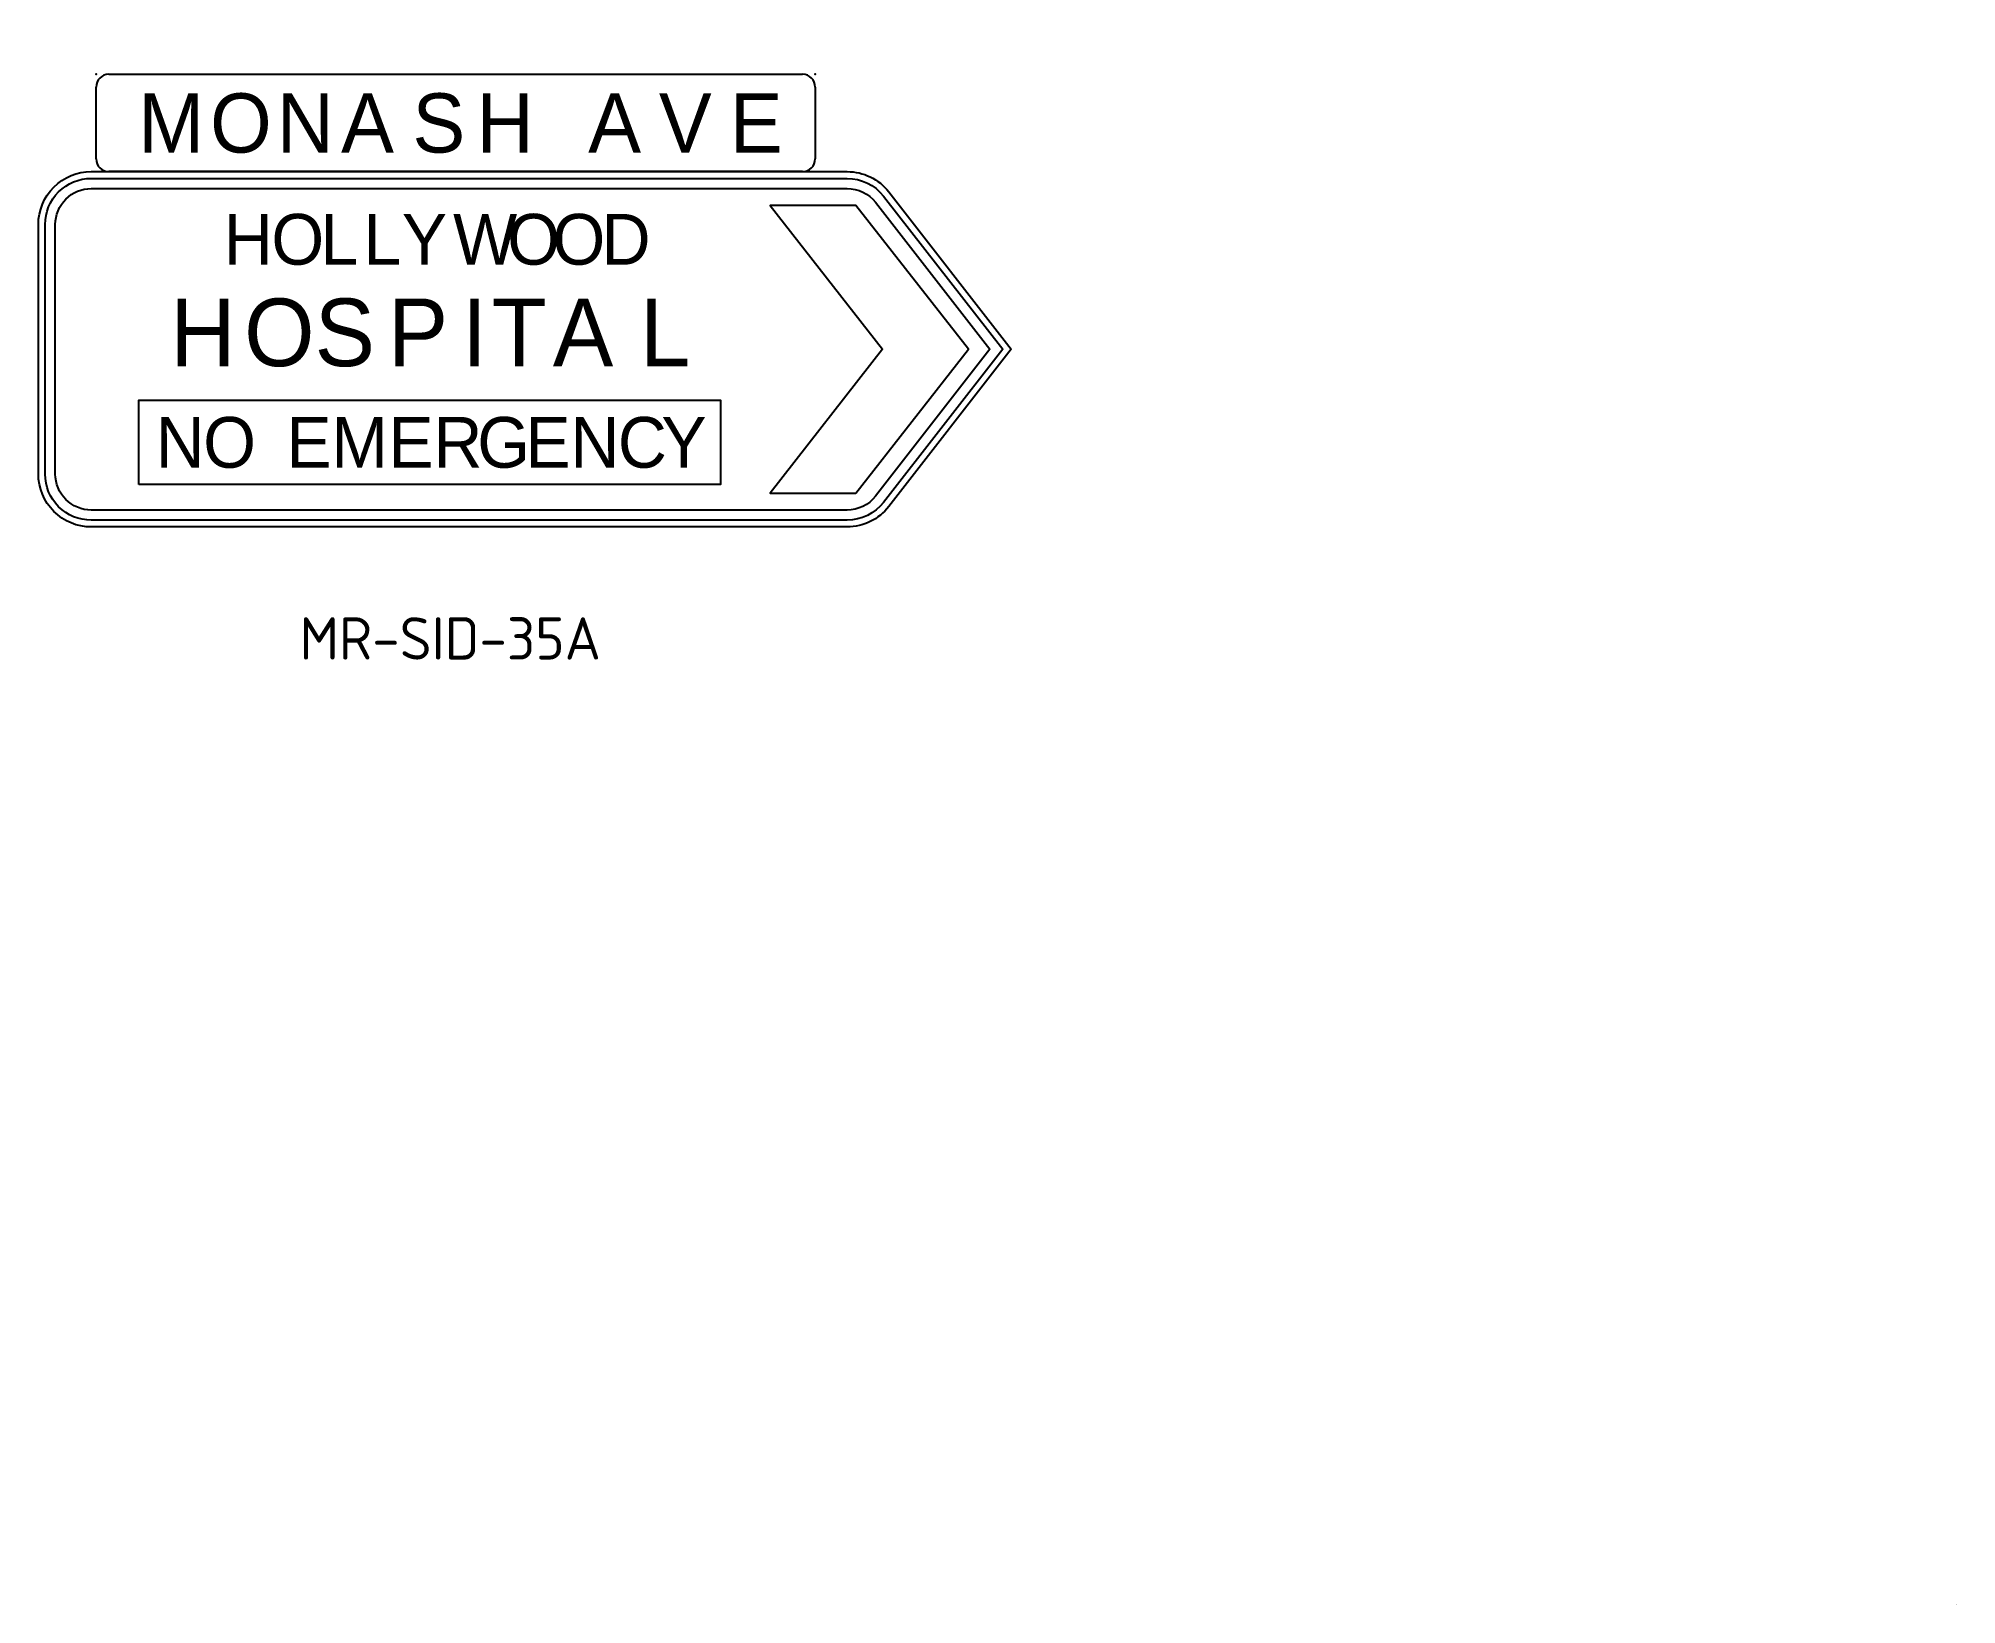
# Model space of a CAD drawing. Extents: x 133 to 359, y 73 to 258.
import ezdxf

# ---------------------------------------------------------------- set-up
doc = ezdxf.new("R2010")
doc.units = 0
for name, color, linetype in [('L25', 1, 'CONTINUOUS'), ('L35', 3, 'CONTINUOUS'), ('T25', 1, 'CONTINUOUS'), ('TBLK18', 4, 'CONTINUOUS')]:
    doc.layers.add(name, color=color, linetype=linetype)
doc.styles.add('DSERIES', font='Dseries.shx')
doc.styles.add('ESERIES', font='Eseries.shx')
doc.styles.add('ISO', font='iso3098b.shx')

# ---------------------------------------------------------------- blocks, each defined once
blk = doc.blocks.new('BLK8')
at = {"layer": 'L35', "style": 'DSERIES'}
for s, p in [('E', (0, 0)), ('M', (5.32, 0)), ('E', (12.08, 0)), ('R', (17.4, 0)), ('G', (22.57, 0)), ('E', (28.25, 0)), ('N', (33.58, 0)), ('C', (39.19, 0)), ('Y', (44.33, 0))]:
    blk.add_text(s, height=6, dxfattribs=at).set_placement(p)
blk = doc.blocks.new('BLK7')
at = {"layer": 'L35', "style": 'DSERIES'}
for s, p in [('N', (0, 0)), ('O', (5.62, 0))]:
    blk.add_text(s, height=6, dxfattribs=at).set_placement(p)
blk = doc.blocks.new('BLK10')
at = {"layer": 'L35'}
blk.add_lwpolyline([(0, 0), (0, 10), (68.77, 10), (68.77, 0)], close=True, dxfattribs=at)
for name, p in [('BLK7', (2, 2)), ('BLK8', (17.44, 2))]:
    blk.add_blockref(name, p, dxfattribs=at)

msp = doc.modelspace()

# ---------------------------------------------------------------- hatches: boundary and pattern name
at = {"layer": 'TBLK18', "linetype": 'Continuous', "lineweight": 0}
h = msp.add_hatch(color=256, dxfattribs=at)
edge = h.paths.add_edge_path()
edge.add_spline(control_points=[(359.34, 73.22), (359.34, 73.22), (359.34, 73.22), (359.34, 73.21), (359.34, 73.21), (359.34, 73.2), (359.34, 73.2), (359.34, 73.19), (359.34, 73.19), (359.34, 73.18), (359.34, 73.18), (359.34, 73.17), (359.34, 73.16), (359.34, 73.16), (359.34, 73.15), (359.34, 73.15), (359.34, 73.14), (359.34, 73.14), (359.35, 73.14), (359.35, 73.14), (359.35, 73.14), (359.36, 73.13), (359.36, 73.13), (359.36, 73.13), (359.37, 73.13), (359.37, 73.13), (359.38, 73.13), (359.38, 73.13), (359.38, 73.13), (359.39, 73.13), (359.39, 73.13), (359.39, 73.13), (359.4, 73.13), (359.41, 73.13), (359.4, 73.13), (359.39, 73.14), (359.39, 73.14), (359.38, 73.15), (359.38, 73.16), (359.38, 73.16), (359.37, 73.17), (359.37, 73.17), (359.36, 73.18), (359.36, 73.19), (359.36, 73.19), (359.35, 73.2), (359.35, 73.21), (359.35, 73.21), (359.35, 73.22), (359.35, 73.22), (359.34, 73.22)], knot_values=[0, 0, 0, 0, 0.054791, 0.109654, 0.164445, 0.219309, 0.2741, 0.328964, 0.383755, 0.438619, 0.49341, 0.548273, 0.603065, 0.657928, 0.71272, 0.767583, 0.822422, 0.877285, 0.915081, 0.952877, 0.990673, 1.02841, 1.066205, 1.103978, 1.141774, 1.179511, 1.217306, 1.255102, 1.292898, 1.330635, 1.368431, 1.406164, 1.44396, 1.481697, 1.557116, 1.631571, 1.705158, 1.777977, 1.850139, 1.921715, 1.992768, 2.063376, 2.133612, 2.203535, 2.273205, 2.342659, 2.411987, 2.481144, 2.550218, 2.619224, 2.619224, 2.619224, 2.619224], degree=3, periodic=0)
h = msp.add_hatch(color=256, dxfattribs=at)
edge = h.paths.add_edge_path()
edge.add_spline(control_points=[(359.34, 73.22), (359.34, 73.22), (359.34, 73.22), (359.34, 73.21), (359.34, 73.21), (359.34, 73.2), (359.34, 73.2), (359.34, 73.19), (359.34, 73.19), (359.34, 73.18), (359.34, 73.18), (359.34, 73.17), (359.34, 73.16), (359.34, 73.16), (359.34, 73.15), (359.34, 73.15), (359.34, 73.14), (359.34, 73.14), (359.35, 73.14), (359.35, 73.14), (359.35, 73.14), (359.36, 73.13), (359.36, 73.13), (359.36, 73.13), (359.37, 73.13), (359.37, 73.13), (359.38, 73.13), (359.38, 73.13), (359.38, 73.13), (359.39, 73.13), (359.39, 73.13), (359.39, 73.13), (359.4, 73.13), (359.41, 73.13), (359.4, 73.13), (359.39, 73.14), (359.39, 73.14), (359.38, 73.15), (359.38, 73.16), (359.38, 73.16), (359.37, 73.17), (359.37, 73.17), (359.36, 73.18), (359.36, 73.19), (359.36, 73.19), (359.35, 73.2), (359.35, 73.21), (359.35, 73.21), (359.35, 73.22), (359.35, 73.22), (359.34, 73.22)], knot_values=[0, 0, 0, 0, 0.054791, 0.109654, 0.164445, 0.219309, 0.2741, 0.328964, 0.383755, 0.438619, 0.49341, 0.548273, 0.603065, 0.657928, 0.71272, 0.767583, 0.822422, 0.877285, 0.915081, 0.952877, 0.990673, 1.02841, 1.066205, 1.103978, 1.141774, 1.179511, 1.217306, 1.255102, 1.292898, 1.330635, 1.368431, 1.406164, 1.44396, 1.481697, 1.557116, 1.631571, 1.705158, 1.777977, 1.850139, 1.921715, 1.992768, 2.063376, 2.133612, 2.203535, 2.273205, 2.342659, 2.411987, 2.481144, 2.550218, 2.619224, 2.619224, 2.619224, 2.619224], degree=3, periodic=0)
h = msp.add_hatch(color=256, dxfattribs=at)
edge = h.paths.add_edge_path()
edge.add_spline(control_points=[(359.34, 73.22), (359.34, 73.22), (359.34, 73.22), (359.34, 73.21), (359.34, 73.21), (359.34, 73.2), (359.34, 73.2), (359.34, 73.19), (359.34, 73.19), (359.34, 73.18), (359.34, 73.18), (359.34, 73.17), (359.34, 73.16), (359.34, 73.16), (359.34, 73.15), (359.34, 73.15), (359.34, 73.14), (359.34, 73.14), (359.35, 73.14), (359.35, 73.14), (359.35, 73.14), (359.36, 73.13), (359.36, 73.13), (359.36, 73.13), (359.37, 73.13), (359.37, 73.13), (359.38, 73.13), (359.38, 73.13), (359.38, 73.13), (359.39, 73.13), (359.39, 73.13), (359.39, 73.13), (359.4, 73.13), (359.41, 73.13), (359.4, 73.13), (359.39, 73.14), (359.39, 73.14), (359.38, 73.15), (359.38, 73.16), (359.38, 73.16), (359.37, 73.17), (359.37, 73.17), (359.36, 73.18), (359.36, 73.19), (359.36, 73.19), (359.35, 73.2), (359.35, 73.21), (359.35, 73.21), (359.35, 73.22), (359.35, 73.22), (359.34, 73.22)], knot_values=[0, 0, 0, 0, 0.054791, 0.109654, 0.164445, 0.219309, 0.2741, 0.328964, 0.383755, 0.438619, 0.49341, 0.548273, 0.603065, 0.657928, 0.71272, 0.767583, 0.822422, 0.877285, 0.915081, 0.952877, 0.990673, 1.02841, 1.066205, 1.103978, 1.141774, 1.179511, 1.217306, 1.255102, 1.292898, 1.330635, 1.368431, 1.406164, 1.44396, 1.481697, 1.557116, 1.631571, 1.705158, 1.777977, 1.850139, 1.921715, 1.992768, 2.063376, 2.133612, 2.203535, 2.273205, 2.342659, 2.411987, 2.481144, 2.550218, 2.619224, 2.619224, 2.619224, 2.619224], degree=3, periodic=0)
h = msp.add_hatch(color=256, dxfattribs=at)
edge = h.paths.add_edge_path()
edge.add_spline(control_points=[(359.34, 73.22), (359.34, 73.22), (359.34, 73.22), (359.34, 73.21), (359.34, 73.21), (359.34, 73.2), (359.34, 73.2), (359.34, 73.19), (359.34, 73.19), (359.34, 73.18), (359.34, 73.18), (359.34, 73.17), (359.34, 73.16), (359.34, 73.16), (359.34, 73.15), (359.34, 73.15), (359.34, 73.14), (359.34, 73.14), (359.35, 73.14), (359.35, 73.14), (359.35, 73.14), (359.36, 73.13), (359.36, 73.13), (359.36, 73.13), (359.37, 73.13), (359.37, 73.13), (359.38, 73.13), (359.38, 73.13), (359.38, 73.13), (359.39, 73.13), (359.39, 73.13), (359.39, 73.13), (359.4, 73.13), (359.41, 73.13), (359.4, 73.13), (359.39, 73.14), (359.39, 73.14), (359.38, 73.15), (359.38, 73.16), (359.38, 73.16), (359.37, 73.17), (359.37, 73.17), (359.36, 73.18), (359.36, 73.19), (359.36, 73.19), (359.35, 73.2), (359.35, 73.21), (359.35, 73.21), (359.35, 73.22), (359.35, 73.22), (359.34, 73.22)], knot_values=[0, 0, 0, 0, 0.054791, 0.109654, 0.164445, 0.219309, 0.2741, 0.328964, 0.383755, 0.438619, 0.49341, 0.548273, 0.603065, 0.657928, 0.71272, 0.767583, 0.822422, 0.877285, 0.915081, 0.952877, 0.990673, 1.02841, 1.066205, 1.103978, 1.141774, 1.179511, 1.217306, 1.255102, 1.292898, 1.330635, 1.368431, 1.406164, 1.44396, 1.481697, 1.557116, 1.631571, 1.705158, 1.777977, 1.850139, 1.921715, 1.992768, 2.063376, 2.133612, 2.203535, 2.273205, 2.342659, 2.411987, 2.481144, 2.550218, 2.619224, 2.619224, 2.619224, 2.619224], degree=3, periodic=0)

# ---------------------------------------------------------------- linework, layer by layer
at = {"layer": 'L35'}
for p, q in [((140.99, 254, 0), (222.99, 254, 0)), ((139.49, 244, 0), (139.49, 252.5, 0)), ((224.49, 252.5, 0), (224.49, 244, 0)), ((222.99, 242.5, 0), (140.99, 242.5, 0))]:
    msp.add_line(p, q, dxfattribs=at)
at = {"layer": 'L35', "elevation": 0}
for points in [[(233.19, 202.91, -0.231251), (228.26, 200.5), (138.92, 200.5, -0.414214), (132.67, 206.75), (132.67, 236.25, -0.414214), (138.92, 242.5), (228.26, 242.5, -0.231251), (233.19, 240.1), (247.67, 221.5)], [(232.56, 203.41, -0.231251), (228.26, 201.3), (138.92, 201.3, -0.414214), (133.47, 206.75), (133.47, 236.25, -0.414214), (138.92, 241.7), (228.26, 241.7, -0.231251), (232.56, 239.6), (246.65, 221.5)], [(231.61, 204.14, -0.231251), (228.26, 202.5), (138.92, 202.5, -0.414214), (134.67, 206.75), (134.67, 236.25, -0.414214), (138.92, 240.5), (228.26, 240.5, -0.231251), (231.61, 238.87), (245.13, 221.5)]]:
    msp.add_lwpolyline(points, format="xyb", close=True, dxfattribs=at)
msp.add_lwpolyline([(229.31, 204.5), (242.59, 221.5), (229.31, 238.5), (219.16, 238.5), (232.44, 221.5), (219.16, 204.5)], close=True, dxfattribs=at)
at = {"layer": 'L35'}
for centre, start, end in [((140.99, 252.5, 0), 90, 180), ((222.99, 252.5, 0), 0, 90), ((140.99, 244, 0), 180, 270), ((222.99, 244, 0), 270, 0)]:
    msp.add_arc(centre, 1.5, start, end, dxfattribs=at)
at = {"layer": 'T25', "linetype": 'ByBlock'}
for p in [(139.49, 254, 0), (139.49, 254, 0), (224.49, 254, 0), (224.49, 254, 0)]:
    msp.add_point(p, dxfattribs=at)

# ---------------------------------------------------------------- block references
at = {"layer": 'L35'}
msp.add_blockref('BLK10', (144.53, 205.5, 0), dxfattribs=at)

# ---------------------------------------------------------------- texts
at = {"layer": 'L25', "color": 3, "insert": (144.26, 258.25), "char_height": 2.5, "attachment_point": 4, "style": 'ISO'}
msp.add_mtext('\\A1;', dxfattribs=at)
at = {"layer": 'L25', "insert": (163.54, 189.83), "char_height": 5, "width": 79.7657, "attachment_point": 1, "style": 'ISO'}
msp.add_mtext('MR-SID-35A', dxfattribs=at)
at = {"layer": 'L35'}
for s, height, style, p in [('M', 7, 'ESERIES', (144.48, 244.75, 0)), ('O', 7, 'ESERIES', (152.97, 244.75, 0)), ('N', 7, 'ESERIES', (160.84, 244.75, 0)), ('A', 7, 'ESERIES', (168.45, 244.75, 0)), ('S', 7, 'ESERIES', (176.88, 244.75, 0)), ('H', 7, 'ESERIES', (184.45, 244.75, 0)), ('A', 7, 'ESERIES', (197.66, 244.75, 0)), ('V', 7, 'ESERIES', (206.01, 244.75, 0)), ('E', 7, 'ESERIES', (214.39, 244.75, 0)), ('H', 6, 'DSERIES', (154.59, 231.5, 0)), ('O', 6, 'DSERIES', (160.21, 231.5, 0)), ('L', 6, 'DSERIES', (166, 231.5, 0)), ('L', 6, 'DSERIES', (171.1, 231.5, 0)), ('Y', 6, 'DSERIES', (175.63, 231.5, 0)), ('W', 6, 'DSERIES', (181.69, 231.5, 0)), ('O', 6, 'DSERIES', (188.09, 231.5, 0)), ('O', 6, 'DSERIES', (193.44, 231.5, 0)), ('D', 6, 'DSERIES', (199.24, 231.5, 0)), ('H', 8, 'ESERIES', (148.25, 219.5, 0)), ('O', 8, 'ESERIES', (156.99, 219.5, 0)), ('S', 8, 'ESERIES', (165.32, 219.5, 0)), ('P', 8, 'ESERIES', (173.97, 219.5, 0)), ('I', 8, 'ESERIES', (182.72, 219.5, 0)), ('T', 8, 'ESERIES', (186.23, 219.5, 0)), ('A', 8, 'ESERIES', (193.48, 219.5, 0)), ('L', 8, 'ESERIES', (203.77, 219.5, 0))]:
    msp.add_text(s, height=height, dxfattribs=dict(at, style=style)).set_placement(p)

doc.saveas('drawing.dxf')
